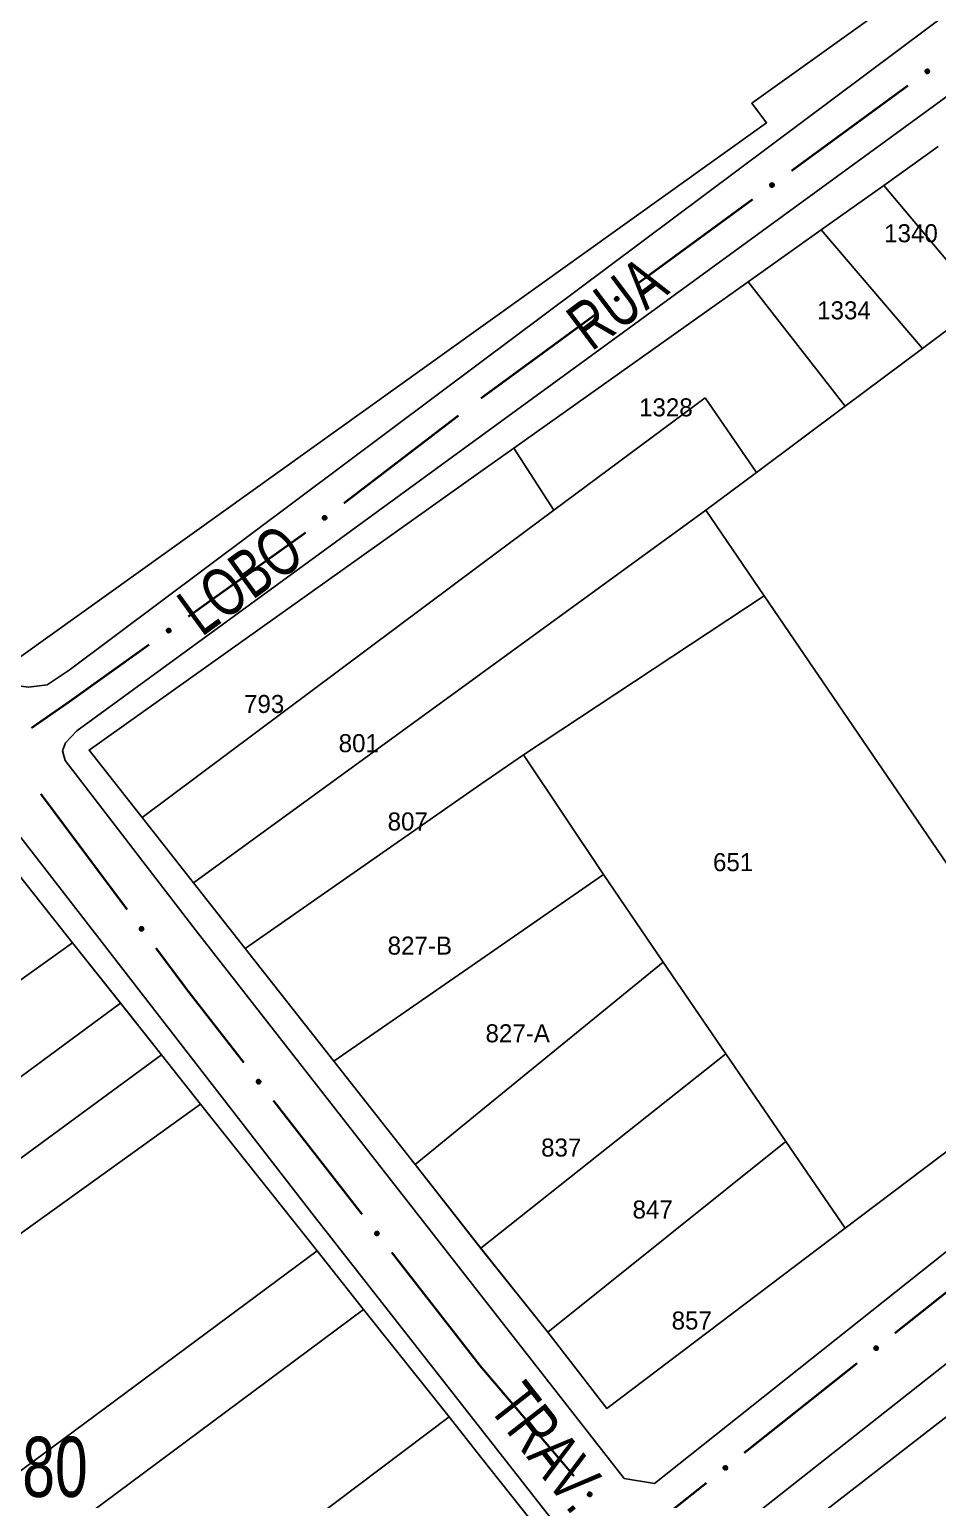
# Model space of a CAD drawing. Extents: x 200123 to 201542, y 4839549 to 4841240.
# Drawn here: x 201121.7 to 201197.2, y 4839947.8 to 4840070.1 of the extents above; entities that cross this region are included whole.
import ezdxf
from ezdxf.enums import TextEntityAlignment as Align

# ---------------------------------------------------------------- set-up
doc = ezdxf.new("R2010")
doc.units = 0
doc.header["$LTSCALE"] = 1.5
doc.header["$MEASUREMENT"] = 0
for name, color, linetype in [('CD_MALHA_LOTES', 7, 'CONTINUOUS'), ('CD_TXT_QUADRA', 2, 'CONTINUOUS'), ('RU-QUADRA', 210, 'CONTINUOUS'), ('SV-EIXO-RUA-PAV', 20, 'CONTINUOUS'), ('SV-RUA-PAVIM', 7, 'CONTINUOUS'), ('SV-TXT-RUA-PAV', 7, 'CONTINUOUS'), ('Th_NmrPort', 1, 'CONTINUOUS')]:
    doc.layers.add(name, color=color, linetype=linetype)
doc.styles.add('ARIAL', font='ARIAL.SHX')

msp = doc.modelspace()

# ---------------------------------------------------------------- linework, layer by layer
at = {"layer": 'CD_MALHA_LOTES', "linetype": 'Continuous', "flags": 128}
for points in [[(201241.7, 4840208.73), (201291.11, 4840143.18), (201207.16, 4840082.14), (201181.72, 4840063.93), (201182.95, 4840062.31)], [(201182.95, 4840062.31), (201159.21, 4840045.33)], [(201192.71, 4840057.11), (201197.23, 4840060.33)], [(201187.49, 4840053.4), (201192.71, 4840057.11)], [(201200.95, 4840047.3), (201192.71, 4840057.11)], [(201181.43, 4840049.1), (201187.49, 4840053.4)], [(201195.92, 4840043.55), (201187.49, 4840053.4)], [(201161.94, 4840035.25), (201181.43, 4840049.1)], [(201189.5, 4840038.75), (201181.43, 4840049.1)], [(201199.88, 4840046.5), (201195.92, 4840043.55)], [(201159.21, 4840045.33), (201120.96, 4840017.95)], [(201195.92, 4840043.55), (201189.5, 4840038.75)], [(201177.85, 4840039.45), (201165.26, 4840030.09)], [(201182.11, 4840033.23), (201177.85, 4840039.45)], [(201182.11, 4840033.23), (201189.5, 4840038.75)], [(201161.94, 4840035.25), (201159.21, 4840033.31)], [(201165.26, 4840030.09), (201161.94, 4840035.25)], [(201159.21, 4840033.31), (201126.64, 4840010.16)], [(201177.9, 4840030.09), (201182.11, 4840033.23)], [(201159.21, 4840025.58), (201165.26, 4840030.09)], [(201159.21, 4840016.49), (201177.9, 4840030.09)], [(201182.75, 4840022.97), (201177.9, 4840030.09)], [(201131.05, 4840004.55), (201159.21, 4840025.58)], [(201162.74, 4840009.77), (201182.75, 4840022.97)], [(201206.16, 4839988.63), (201182.75, 4840022.97)], [(201135.33, 4839999.11), (201159.21, 4840016.49)], [(201126.64, 4840010.16), (201131.05, 4840004.55)], [(201159.21, 4840007.31), (201162.74, 4840009.77)], [(201169.4, 4839999.8), (201162.74, 4840009.77)], [(201139.61, 4839993.66), (201159.21, 4840007.31)], [(201135.33, 4839999.11), (201131.05, 4840004.55)], [(201159.21, 4839992.75), (201169.4, 4839999.8)], [(201174.37, 4839992.53), (201169.4, 4839999.8)], [(201121.59, 4839998.76), (201125.27, 4839994.13)], [(201139.61, 4839993.66), (201135.33, 4839999.11)], [(201125.27, 4839994.13), (201103.2, 4839978.35)], [(201125.27, 4839994.13), (201129.25, 4839989.11)], [(201146.98, 4839984.29), (201139.61, 4839993.66)], [(201146.98, 4839984.29), (201159.21, 4839992.75)], [(201159.21, 4839980.16), (201174.37, 4839992.53)], [(201179.57, 4839984.91), (201174.37, 4839992.53)], [(201129.25, 4839989.11), (201099.39, 4839967.08)], [(201129.25, 4839989.11), (201132.65, 4839984.83)], [(201087.74, 4839951.83), (201132.65, 4839984.83)], [(201132.65, 4839984.83), (201135.91, 4839980.72)], [(201159.21, 4839968.732857), (201179.57, 4839984.91)], [(201184.55, 4839977.61), (201179.57, 4839984.91)], [(201153.74, 4839975.69), (201146.98, 4839984.29)], [(201206.58, 4839983.32), (201189.49, 4839970.4)], [(201090.67, 4839948.22), (201135.91, 4839980.72)], [(201135.91, 4839980.72), (201145.59, 4839968.52)], [(201153.74, 4839975.69), (201159.21, 4839980.16)], [(201164.76, 4839961.75), (201184.55, 4839977.61)], [(201184.55, 4839977.61), (201189.49, 4839970.4)], [(201159.21, 4839968.732857), (201153.74, 4839975.69)], [(201189.49, 4839970.4), (201169.67, 4839955.42)], [(201164.76, 4839961.75), (201159.21, 4839968.732857)], [(201101.05, 4839935.5), (201145.59, 4839968.52)], [(201145.59, 4839968.52), (201149.46, 4839963.65)], [(201115.24, 4839938.21), (201149.46, 4839963.65)], [(201149.46, 4839963.65), (201156.56, 4839954.71)], [(201169.67, 4839955.42), (201164.76, 4839961.75)], [(201206.84, 4839961.64), (201181.32, 4839941.87), (201181.07, 4839940.76), (201181.65, 4839939.9)], [(201137.55, 4839940.38), (201156.56, 4839954.71)], [(201156.56, 4839954.71), (201159.21, 4839951.36)], [(201159.21, 4839951.36), (201167.23, 4839941.26)]]:
    msp.add_lwpolyline(points, dxfattribs=at)
at = {"layer": 'RU-QUADRA', "linetype": 'Continuous', "flags": 128}
msp.add_lwpolyline([(201120.96, 4840017.94), (201159.21, 4840045.33), (201182.95, 4840062.31), (201181.72, 4840063.93), (201207.16, 4840082.14), (201291.11, 4840143.18), (201241.7, 4840208.73), (201159.21, 4840147.31), (201132.42, 4840127.37), (201122.23, 4840119.77), (201112.78, 4840112.73), (201070.77, 4840081.42), (201084.34, 4840064.27)], close=True, dxfattribs=at)
for points in [[(201206.58, 4839983.32), (201189.49, 4839970.4), (201169.67, 4839955.42), (201164.76, 4839961.75), (201159.21, 4839968.72), (201159.21, 4839968.73), (201153.74, 4839975.69), (201146.98, 4839984.29), (201139.61, 4839993.66), (201135.33, 4839999.11), (201131.05, 4840004.55), (201126.64, 4840010.16), (201159.21, 4840033.31), (201161.94, 4840035.25), (201181.43, 4840049.1), (201187.49, 4840053.4), (201192.71, 4840057.11), (201197.23, 4840060.33)], [(201181.32, 4839941.87), (201206.84, 4839961.64), (201224.57, 4839975.25), (201244.08, 4839989.96), (201253.91, 4839997.37), (201257.03, 4839992.53), (201273.99, 4839972.77), (201279.87, 4839977.3), (201284.28, 4839980.71), (201288.47, 4839983.94), (201297.01, 4839990.53), (201303.74, 4839995.71), (201309.95, 4840000.5), (201316.4, 4840005.49), (201322.88, 4840010.48), (201373.56, 4840049.57)], [(201167.23, 4839941.26), (201159.21, 4839951.36), (201156.56, 4839954.71), (201149.46, 4839963.65), (201145.59, 4839968.52), (201135.91, 4839980.72), (201132.65, 4839984.83), (201129.18, 4839989.2), (201125.27, 4839994.13), (201121.59, 4839998.76), (201117.63, 4840003.75), (201096.28, 4839988.36), (201092.48, 4839985.62), (201088.57, 4839982.8), (201072.51, 4839970.63), (201068.12, 4839967.38), (201063.21, 4839963.73)]]:
    msp.add_lwpolyline(points, dxfattribs=at)
at = {"layer": 'SV-EIXO-RUA-PAV'}
for points in [[(201196.135961, 4840066.589843), (201196.142734, 4840066.63828), (201196.15846, 4840066.678525), (201196.181237, 4840066.708315), (201196.208229, 4840066.729392), (201196.238272, 4840066.747845), (201196.272665, 4840066.759766), (201196.313769, 4840066.764542), (201196.362406, 4840066.758089), (201196.402574, 4840066.739269), (201196.432975, 4840066.718501), (201196.456573, 4840066.691621), (201196.47401, 4840066.662136), (201196.485212, 4840066.626), (201196.489645, 4840066.584298), (201196.481972, 4840066.535549), (201196.466284, 4840066.4962), (201196.443497, 4840066.467964), (201196.416323, 4840066.444411), (201196.385426, 4840066.42594), (201196.351597, 4840066.414432), (201196.309601, 4840066.410044), (201196.261586, 4840066.418255), (201196.222162, 4840066.433453), (201196.193613, 4840066.455839), (201196.171027, 4840066.483113), (201196.152153, 4840066.513021), (201196.13873, 4840066.547095), (201196.135961, 4840066.589843)], [(201183.229206, 4840057.133857), (201183.235979, 4840057.182294), (201183.251705, 4840057.222539), (201183.274482, 4840057.252329), (201183.301474, 4840057.273406), (201183.331516, 4840057.291859), (201183.36591, 4840057.30378), (201183.407014, 4840057.308556), (201183.455651, 4840057.302103), (201183.495819, 4840057.283283), (201183.52622, 4840057.262516), (201183.549818, 4840057.235635), (201183.567255, 4840057.20615), (201183.578457, 4840057.170014), (201183.58289, 4840057.128312), (201183.575217, 4840057.079563), (201183.559529, 4840057.040214), (201183.536741, 4840057.011978), (201183.509568, 4840056.988425), (201183.478671, 4840056.969954), (201183.444842, 4840056.958446), (201183.402846, 4840056.954058), (201183.354831, 4840056.962269), (201183.315407, 4840056.977468), (201183.286858, 4840056.999853), (201183.264272, 4840057.027128), (201183.245398, 4840057.057035), (201183.231975, 4840057.09111), (201183.229206, 4840057.133857)], [(201170.32245, 4840047.677871), (201170.329223, 4840047.726309), (201170.344949, 4840047.766553), (201170.367727, 4840047.796344), (201170.394718, 4840047.81742), (201170.424761, 4840047.835873), (201170.459155, 4840047.847794), (201170.500259, 4840047.85257), (201170.548896, 4840047.846117), (201170.589063, 4840047.827298), (201170.619464, 4840047.80653), (201170.643063, 4840047.77965), (201170.660499, 4840047.750164), (201170.671701, 4840047.714029), (201170.676134, 4840047.672326), (201170.668462, 4840047.623577), (201170.652774, 4840047.584229), (201170.629986, 4840047.555992), (201170.602812, 4840047.532439), (201170.571916, 4840047.513968), (201170.538087, 4840047.50246), (201170.496091, 4840047.498073), (201170.448076, 4840047.506283), (201170.408652, 4840047.521482), (201170.380103, 4840047.543867), (201170.357517, 4840047.571142), (201170.338643, 4840047.601049), (201170.32522, 4840047.635124), (201170.32245, 4840047.677871)], [(201146.046911, 4840029.460092), (201146.052658, 4840029.508661), (201146.067529, 4840029.549229), (201146.08967, 4840029.579495), (201146.11621, 4840029.601138), (201146.145856, 4840029.620222), (201146.17999, 4840029.632869), (201146.220984, 4840029.638513), (201146.269746, 4840029.63309), (201146.310303, 4840029.615125), (201146.341137, 4840029.595004), (201146.365298, 4840029.56863), (201146.383355, 4840029.53952), (201146.395319, 4840029.503629), (201146.400633, 4840029.46203), (201146.393993, 4840029.413129), (201146.379141, 4840029.373458), (201146.356956, 4840029.344746), (201146.330287, 4840029.320623), (201146.299787, 4840029.301502), (201146.266209, 4840029.289282), (201146.224316, 4840029.284006), (201146.176138, 4840029.291199), (201146.136401, 4840029.305561), (201146.107385, 4840029.327337), (201146.084227, 4840029.354128), (201146.064725, 4840029.383629), (201146.050584, 4840029.417412), (201146.046911, 4840029.460092)], [(201133.076859, 4840020.098739), (201133.084171, 4840020.147098), (201133.100344, 4840020.187165), (201133.123451, 4840020.2167), (201133.150676, 4840020.237475), (201133.180922, 4840020.255592), (201133.215447, 4840020.26713), (201133.256601, 4840020.271448), (201133.305163, 4840020.264453), (201133.345119, 4840020.245188), (201133.375287, 4840020.224083), (201133.398585, 4840020.196942), (201133.415692, 4840020.167264), (201133.426491, 4840020.131006), (201133.430459, 4840020.089257), (201133.422244, 4840020.040596), (201133.406119, 4840020.001425), (201133.383019, 4840019.973444), (201133.355584, 4840019.950195), (201133.324484, 4840019.932069), (201133.290529, 4840019.920938), (201133.248487, 4840019.917019), (201133.200566, 4840019.925763), (201133.161314, 4840019.9414), (201133.133016, 4840019.964101), (201133.110735, 4840019.991626), (201133.092195, 4840020.021742), (201133.079152, 4840020.055963), (201133.076859, 4840020.098739)], [(201130.998364, 4839995.113519), (201130.949867, 4839995.119849), (201130.909481, 4839995.135206), (201130.879483, 4839995.157709), (201130.858159, 4839995.184507), (201130.839433, 4839995.214379), (201130.827197, 4839995.248662), (201130.822045, 4839995.289721), (201130.828053, 4839995.338415), (201130.846503, 4839995.378753), (201130.866992, 4839995.409343), (201130.893655, 4839995.433187), (201130.922979, 4839995.450893), (201130.959011, 4839995.462425), (201131.000671, 4839995.467239), (201131.049488, 4839995.460013), (201131.088979, 4839995.444687), (201131.117423, 4839995.422158), (201131.141224, 4839995.395201), (201131.159977, 4839995.364475), (201131.171794, 4839995.330753), (201131.176566, 4839995.288799), (201131.168795, 4839995.240711), (201131.153958, 4839995.201149), (201131.131835, 4839995.172396), (201131.104768, 4839995.149562), (201131.075035, 4839995.130414), (201131.041085, 4839995.11668), (201130.998364, 4839995.113519)], [(201140.731751, 4839982.412822), (201140.683134, 4839982.418156), (201140.642442, 4839982.432681), (201140.611989, 4839982.454565), (201140.590121, 4839982.48092), (201140.570785, 4839982.510402), (201140.557849, 4839982.544428), (201140.551857, 4839982.585372), (201140.556865, 4839982.634179), (201140.574485, 4839982.674887), (201140.594343, 4839982.70589), (201140.620511, 4839982.730275), (201140.649467, 4839982.748579), (201140.685254, 4839982.760847), (201140.726807, 4839982.766515), (201140.775762, 4839982.760291), (201140.815558, 4839982.745777), (201140.844458, 4839982.723836), (201140.868807, 4839982.697373), (201140.888186, 4839982.667037), (201140.900691, 4839982.633564), (201140.906322, 4839982.591717), (201140.899539, 4839982.54348), (201140.885516, 4839982.503622), (201140.863987, 4839982.474422), (201140.837394, 4839982.451037), (201140.80806, 4839982.431285), (201140.774398, 4839982.416857), (201140.731751, 4839982.412822)], [(201150.566275, 4839969.792119), (201150.517658, 4839969.797453), (201150.476965, 4839969.811978), (201150.446513, 4839969.833862), (201150.424645, 4839969.860217), (201150.405309, 4839969.8897), (201150.392373, 4839969.923725), (201150.386381, 4839969.964669), (201150.391389, 4839970.013476), (201150.409009, 4839970.054184), (201150.428867, 4839970.085188), (201150.455035, 4839970.109572), (201150.48399, 4839970.127876), (201150.519778, 4839970.140144), (201150.561331, 4839970.145812), (201150.610286, 4839970.139588), (201150.650082, 4839970.125074), (201150.678982, 4839970.103133), (201150.70333, 4839970.07667), (201150.722709, 4839970.046334), (201150.735215, 4839970.012861), (201150.740846, 4839969.971014), (201150.734063, 4839969.922777), (201150.72004, 4839969.882919), (201150.698511, 4839969.853719), (201150.671918, 4839969.830334), (201150.642583, 4839969.810582), (201150.608922, 4839969.796154), (201150.566275, 4839969.792119)], [(201192.233939, 4839960.432322), (201192.229067, 4839960.383657), (201192.214929, 4839960.342828), (201192.193336, 4839960.312168), (201192.16719, 4839960.29005), (201192.137893, 4839960.270436), (201192.103992, 4839960.257177), (201192.063107, 4839960.250795), (201192.014255, 4839960.255339), (201191.973381, 4839960.272571), (201191.94219, 4839960.292133), (201191.917557, 4839960.318068), (201191.898979, 4839960.346848), (201191.886371, 4839960.382517), (201191.880309, 4839960.424014), (201191.886067, 4839960.473026), (201191.900202, 4839960.512959), (201191.921866, 4839960.542066), (201191.948097, 4839960.566665), (201191.978247, 4839960.586332), (201192.011599, 4839960.599155), (201192.053391, 4839960.605184), (201192.101691, 4839960.59886), (201192.14168, 4839960.585217), (201192.171084, 4839960.563966), (201192.19472, 4839960.537597), (201192.214751, 4839960.508451), (201192.229498, 4839960.474929), (201192.233939, 4839960.432322)], [(201179.707336, 4839950.478216), (201179.702464, 4839950.429551), (201179.688326, 4839950.388722), (201179.666733, 4839950.358062), (201179.640587, 4839950.335945), (201179.61129, 4839950.31633), (201179.57739, 4839950.303071), (201179.536504, 4839950.296689), (201179.487652, 4839950.301233), (201179.446778, 4839950.318465), (201179.415587, 4839950.338027), (201179.390954, 4839950.363962), (201179.372376, 4839950.392742), (201179.359768, 4839950.428412), (201179.353706, 4839950.469908), (201179.359464, 4839950.518921), (201179.373599, 4839950.558853), (201179.395264, 4839950.58796), (201179.421494, 4839950.612559), (201179.451644, 4839950.632226), (201179.484997, 4839950.645049), (201179.526788, 4839950.651078), (201179.575088, 4839950.644754), (201179.615077, 4839950.631111), (201179.644481, 4839950.609861), (201179.668117, 4839950.583491), (201179.688148, 4839950.554346), (201179.702895, 4839950.520823), (201179.707336, 4839950.478216)], [(201168.237625, 4839948.452029), (201168.286428, 4839948.448813), (201168.327714, 4839948.436069), (201168.359089, 4839948.415529), (201168.382081, 4839948.39015), (201168.40268, 4839948.361535), (201168.417082, 4839948.328105), (201168.424848, 4839948.287459), (201168.421965, 4839948.238481), (201168.406131, 4839948.197046), (201168.38764, 4839948.165208), (201168.362556, 4839948.139709), (201168.334423, 4839948.120165), (201168.299202, 4839948.106353), (201168.257935, 4839948.098885), (201168.208756, 4839948.102976), (201168.168366, 4839948.115747), (201168.13854, 4839948.136411), (201168.113065, 4839948.161791), (201168.092386, 4839948.191256), (201168.078438, 4839948.224154), (201168.070993, 4839948.265717), (201168.075674, 4839948.314203), (201168.087952, 4839948.354632), (201168.108191, 4839948.38474), (201168.133743, 4839948.409259), (201168.162191, 4839948.430267), (201168.195194, 4839948.446144), (201168.237625, 4839948.452029)]]:
    msp.add_lwpolyline(points, close=True, dxfattribs=at)
for points in [[(201196.135961, 4840066.589843), (201196.313769, 4840066.764542)], [(201196.13873, 4840066.547095), (201196.362406, 4840066.758089)], [(201196.139087, 4840066.567515), (201196.336357, 4840066.757715)], [(201196.140722, 4840066.616077), (201196.287501, 4840066.757443)], [(201196.142734, 4840066.63828), (201196.272665, 4840066.759766)], [(201196.149341, 4840066.53274), (201196.378532, 4840066.746325)], [(201196.1516, 4840066.66126), (201196.24891, 4840066.747778)], [(201196.152153, 4840066.513021), (201196.402574, 4840066.739269)], [(201196.15846, 4840066.678525), (201196.238272, 4840066.747845)], [(201196.163998, 4840066.501189), (201196.412708, 4840066.727384)], [(201196.171027, 4840066.483113), (201196.432975, 4840066.718501)], [(201196.184671, 4840066.470663), (201196.4449, 4840066.701914)], [(201196.193613, 4840066.455839), (201196.456573, 4840066.691621)], [(201196.211142, 4840066.446077), (201196.463154, 4840066.674691)], [(201196.222162, 4840066.433453), (201196.47401, 4840066.662136)], [(201196.244217, 4840066.426329), (201196.476416, 4840066.640427)], [(201196.261586, 4840066.418255), (201196.485212, 4840066.626)], [(201196.287787, 4840066.417653), (201196.485275, 4840066.602937)], [(201196.309601, 4840066.410044), (201196.489645, 4840066.584298)], [(201196.333635, 4840066.417412), (201196.479825, 4840066.554964)], [(201196.351597, 4840066.414432), (201196.481972, 4840066.535549)], [(201196.371637, 4840066.423263), (201196.469242, 4840066.511688)], [(201196.385426, 4840066.42594), (201196.466284, 4840066.4962)], [(201183.229206, 4840057.133857), (201183.407014, 4840057.308556)], [(201183.231975, 4840057.09111), (201183.455651, 4840057.302103)], [(201183.232331, 4840057.11153), (201183.429601, 4840057.301729)], [(201183.233967, 4840057.160091), (201183.380745, 4840057.301458)], [(201183.235979, 4840057.182294), (201183.36591, 4840057.30378)], [(201183.242586, 4840057.076754), (201183.471777, 4840057.29034)], [(201183.244844, 4840057.205274), (201183.342155, 4840057.291792)], [(201183.245398, 4840057.057035), (201183.495819, 4840057.283283)], [(201183.251705, 4840057.222539), (201183.331516, 4840057.291859)], [(201183.257243, 4840057.045203), (201183.505952, 4840057.271398)], [(201183.264272, 4840057.027128), (201183.52622, 4840057.262516)], [(201183.277916, 4840057.014678), (201183.538145, 4840057.245928)], [(201183.286858, 4840056.999853), (201183.549818, 4840057.235635)], [(201183.304386, 4840056.990091), (201183.556398, 4840057.218705)], [(201183.315407, 4840056.977468), (201183.567255, 4840057.20615)], [(201183.337462, 4840056.970343), (201183.569661, 4840057.184441)], [(201183.354831, 4840056.962269), (201183.578457, 4840057.170014)], [(201183.381032, 4840056.961667), (201183.57852, 4840057.146951)], [(201183.402846, 4840056.954058), (201183.58289, 4840057.128312)], [(201183.42688, 4840056.961426), (201183.57307, 4840057.098978)], [(201183.444842, 4840056.958446), (201183.575217, 4840057.079563)], [(201183.464882, 4840056.967278), (201183.562487, 4840057.055702)], [(201183.478671, 4840056.969954), (201183.559529, 4840057.040214)], [(201170.32245, 4840047.677871), (201170.500259, 4840047.85257)], [(201170.32522, 4840047.635124), (201170.548896, 4840047.846117)], [(201170.325576, 4840047.655544), (201170.522846, 4840047.845743)], [(201170.327212, 4840047.704106), (201170.47399, 4840047.845472)], [(201170.329223, 4840047.726309), (201170.459155, 4840047.847794)], [(201170.33583, 4840047.620768), (201170.565021, 4840047.834354)], [(201170.338089, 4840047.749289), (201170.4354, 4840047.835806)], [(201170.338643, 4840047.601049), (201170.589063, 4840047.827298)], [(201170.344949, 4840047.766553), (201170.424761, 4840047.835873)], [(201170.350487, 4840047.589218), (201170.599197, 4840047.815412)], [(201170.357517, 4840047.571142), (201170.619464, 4840047.80653)], [(201170.37116, 4840047.558692), (201170.631389, 4840047.789943)], [(201170.380103, 4840047.543867), (201170.643063, 4840047.77965)], [(201170.397631, 4840047.534105), (201170.649643, 4840047.762719)], [(201170.408652, 4840047.521482), (201170.660499, 4840047.750164)], [(201170.430706, 4840047.514357), (201170.662905, 4840047.728455)], [(201170.448076, 4840047.506283), (201170.671701, 4840047.714029)], [(201170.474277, 4840047.505681), (201170.671764, 4840047.690966)], [(201170.496091, 4840047.498073), (201170.676134, 4840047.672326)], [(201170.520125, 4840047.50544), (201170.666314, 4840047.642992)], [(201170.538087, 4840047.50246), (201170.668462, 4840047.623577)], [(201170.558126, 4840047.511292), (201170.655731, 4840047.599716)], [(201170.571916, 4840047.513968), (201170.652774, 4840047.584229)], [(201146.046911, 4840029.460092), (201146.220984, 4840029.638513)], [(201146.050508, 4840029.437835), (201146.24371, 4840029.632165)], [(201146.050584, 4840029.417412), (201146.269746, 4840029.63309)], [(201146.051116, 4840029.486421), (201146.194871, 4840029.63086)], [(201146.052658, 4840029.508661), (201146.17999, 4840029.632869)], [(201146.061035, 4840029.531824), (201146.156494, 4840029.62038)], [(201146.061496, 4840029.403284), (201146.286117, 4840029.621671)], [(201146.064725, 4840029.383629), (201146.310303, 4840029.615125)], [(201146.067529, 4840029.549229), (201146.145856, 4840029.620222)], [(201146.076817, 4840029.372051), (201146.320686, 4840029.603456)], [(201146.084227, 4840029.354128), (201146.341137, 4840029.595004)], [(201146.098131, 4840029.341969), (201146.35341, 4840029.578673)], [(201146.107385, 4840029.327337), (201146.365298, 4840029.56863)], [(201146.125116, 4840029.317948), (201146.372235, 4840029.551842)], [(201146.136401, 4840029.305561), (201146.383355, 4840029.53952)], [(201146.158602, 4840029.298904), (201146.386219, 4840029.517866)], [(201146.176138, 4840029.291199), (201146.395319, 4840029.503629)], [(201146.202346, 4840029.291152), (201146.39587, 4840029.480573)], [(201146.224316, 4840029.284006), (201146.400633, 4840029.46203)], [(201146.248189, 4840029.291881), (201146.391436, 4840029.432495)], [(201146.266209, 4840029.289282), (201146.393993, 4840029.413129)], [(201146.286058, 4840029.298535), (201146.381771, 4840029.389005)], [(201146.299787, 4840029.301502), (201146.379141, 4840029.373458)], [(201133.076859, 4840020.098739), (201133.256601, 4840020.271448)], [(201133.079152, 4840020.055963), (201133.305163, 4840020.264453)], [(201133.079736, 4840020.076378), (201133.279111, 4840020.26437)], [(201133.081912, 4840020.124919), (201133.230255, 4840020.264642)], [(201133.084171, 4840020.147098), (201133.215447, 4840020.26713)], [(201133.089602, 4840020.04149), (201133.321157, 4840020.252511)], [(201133.092195, 4840020.021742), (201133.345119, 4840020.245188)], [(201133.093292, 4840020.169978), (201133.19156, 4840020.255407)], [(201133.100344, 4840020.187165), (201133.180922, 4840020.255592)], [(201133.103907, 4840020.009779), (201133.35512, 4840020.23319)], [(201133.110735, 4840019.991626), (201133.375287, 4840020.224083)], [(201133.124239, 4840019.979025), (201133.387027, 4840020.207364)], [(201133.133016, 4840019.964101), (201133.398585, 4840020.196942)], [(201133.150434, 4840019.954145), (201133.404976, 4840020.179939)], [(201133.161314, 4840019.9414), (201133.415692, 4840020.167264)], [(201133.183288, 4840019.93403), (201133.417856, 4840020.145529)], [(201133.200566, 4840019.925763), (201133.426491, 4840020.131006)], [(201133.226759, 4840019.924869), (201133.426297, 4840020.107944)], [(201133.248487, 4840019.917019), (201133.430459, 4840020.089257)], [(201133.272601, 4840019.924118), (201133.420313, 4840020.060034)], [(201133.290529, 4840019.920938), (201133.422244, 4840020.040596)], [(201133.310666, 4840019.929546), (201133.409249, 4840020.016879)], [(201133.324484, 4840019.932069), (201133.406119, 4840020.001425)], [(201130.998364, 4839995.113519), (201130.822045, 4839995.289721)], [(201130.949867, 4839995.119849), (201130.827197, 4839995.248662)], [(201131.041085, 4839995.11668), (201130.828053, 4839995.338415)], [(201131.020662, 4839995.116849), (201130.828665, 4839995.31237)], [(201130.972088, 4839995.118041), (201130.829383, 4839995.263518)], [(201130.926807, 4839995.128504), (201130.839402, 4839995.225018)], [(201130.909481, 4839995.135206), (201130.839433, 4839995.214379)], [(201131.055343, 4839995.127422), (201130.839668, 4839995.354648)], [(201131.075035, 4839995.130414), (201130.846503, 4839995.378753)], [(201131.086758, 4839995.142367), (201130.858295, 4839995.388995)], [(201131.104768, 4839995.149562), (201130.866992, 4839995.409343)], [(201131.117093, 4839995.163319), (201130.883469, 4839995.42142)], [(201131.131835, 4839995.172396), (201130.893655, 4839995.433187)], [(201131.141436, 4839995.190013), (201130.910525, 4839995.439922)], [(201131.153958, 4839995.201149), (201130.922979, 4839995.450893)], [(201131.160881, 4839995.223268), (201130.944666, 4839995.453497)], [(201131.168795, 4839995.240711), (201130.959011, 4839995.462425)], [(201131.169157, 4839995.266916), (201130.982072, 4839995.462699)], [(201131.176566, 4839995.288799), (201131.000671, 4839995.467239)], [(201131.168978, 4839995.312764), (201131.030093, 4839995.457688)], [(201131.171794, 4839995.330753), (201131.049488, 4839995.460013)], [(201131.162779, 4839995.350711), (201131.073465, 4839995.447502)], [(201131.159977, 4839995.364475), (201131.088979, 4839995.444687)], [(201140.731751, 4839982.412822), (201140.551857, 4839982.585372)], [(201140.774398, 4839982.416857), (201140.556865, 4839982.634179)], [(201140.683134, 4839982.418156), (201140.557849, 4839982.544428)], [(201140.753976, 4839982.416608), (201140.558011, 4839982.608152)], [(201140.705387, 4839982.416803), (201140.559731, 4839982.559325)], [(201140.788433, 4839982.427889), (201140.568145, 4839982.650646)], [(201140.659902, 4839982.426336), (201140.570537, 4839982.521039)], [(201140.642442, 4839982.432681), (201140.570785, 4839982.510402)], [(201140.80806, 4839982.431285), (201140.574485, 4839982.674887)], [(201140.819535, 4839982.443475), (201140.586065, 4839982.685369)], [(201140.837394, 4839982.451037), (201140.594343, 4839982.70589)], [(201140.849434, 4839982.465044), (201140.610569, 4839982.718302)], [(201140.863987, 4839982.474422), (201140.620511, 4839982.730275)], [(201140.873225, 4839982.492232), (201140.637239, 4839982.737355)], [(201140.885516, 4839982.503622), (201140.649467, 4839982.748579)], [(201140.891984, 4839982.525878), (201140.671095, 4839982.751627)], [(201140.899539, 4839982.54348), (201140.685254, 4839982.760847)], [(201140.899364, 4839982.569687), (201140.708305, 4839982.761594)], [(201140.906322, 4839982.591717), (201140.726807, 4839982.766515)], [(201140.898245, 4839982.615522), (201140.756419, 4839982.757569)], [(201140.900691, 4839982.633564), (201140.775762, 4839982.760291)], [(201140.89127, 4839982.653333), (201140.79999, 4839982.748274)], [(201140.888186, 4839982.667037), (201140.815558, 4839982.745777)], [(201150.566275, 4839969.792119), (201150.386381, 4839969.964669)], [(201150.608922, 4839969.796154), (201150.391389, 4839970.013476)], [(201150.517658, 4839969.797453), (201150.392373, 4839969.923725)], [(201150.5885, 4839969.795905), (201150.392535, 4839969.987449)], [(201150.539911, 4839969.7961), (201150.394255, 4839969.938622)], [(201150.622957, 4839969.807186), (201150.402669, 4839970.029943)], [(201150.494426, 4839969.805633), (201150.405061, 4839969.900336)], [(201150.476965, 4839969.811978), (201150.405309, 4839969.8897)], [(201150.642583, 4839969.810582), (201150.409009, 4839970.054184)], [(201150.654059, 4839969.822772), (201150.420589, 4839970.064666)], [(201150.671918, 4839969.830334), (201150.428867, 4839970.085188)], [(201150.683958, 4839969.844341), (201150.445093, 4839970.097599)], [(201150.698511, 4839969.853719), (201150.455035, 4839970.109572)], [(201150.707749, 4839969.871529), (201150.471763, 4839970.116652)], [(201150.72004, 4839969.882919), (201150.48399, 4839970.127876)], [(201150.726508, 4839969.905176), (201150.505619, 4839970.130924)], [(201150.734063, 4839969.922777), (201150.519778, 4839970.140144)], [(201150.733888, 4839969.948984), (201150.542829, 4839970.140891)], [(201150.740846, 4839969.971014), (201150.561331, 4839970.145812)], [(201150.732769, 4839969.994819), (201150.590943, 4839970.136866)], [(201150.735215, 4839970.012861), (201150.610286, 4839970.139588)], [(201150.725793, 4839970.03263), (201150.634514, 4839970.127571)], [(201150.722709, 4839970.046334), (201150.650082, 4839970.125074)], [(201192.053391, 4839960.605184), (201191.880309, 4839960.424014)], [(201192.075487, 4839960.598435), (201191.885405, 4839960.40556)], [(201192.011599, 4839960.599155), (201191.886067, 4839960.473026)], [(201192.101691, 4839960.59886), (201191.886371, 4839960.382517)], [(201192.029664, 4839960.596881), (201191.888973, 4839960.45371)], [(201192.119363, 4839960.591472), (201191.895725, 4839960.368447)], [(201191.991921, 4839960.589546), (201191.897853, 4839960.497367)], [(201192.14168, 4839960.585217), (201191.898979, 4839960.346848)], [(201191.978247, 4839960.586332), (201191.900202, 4839960.512959)], [(201192.153186, 4839960.573034), (201191.910319, 4839960.334728)], [(201192.171084, 4839960.563966), (201191.917557, 4839960.318068)], [(201192.180599, 4839960.549503), (201191.929625, 4839960.30824)], [(201192.19472, 4839960.537597), (201191.94219, 4839960.292133)], [(201192.202452, 4839960.51981), (201191.962789, 4839960.284051)], [(201192.214751, 4839960.508451), (201191.973381, 4839960.272571)], [(201192.218333, 4839960.488858), (201191.997681, 4839960.266462)], [(201192.229498, 4839960.474929), (201192.014255, 4839960.255339)], [(201192.229941, 4839960.45451), (201192.04027, 4839960.256732)], [(201192.233939, 4839960.432322), (201192.063107, 4839960.250795)], [(201192.230208, 4839960.405922), (201192.089078, 4839960.258917)], [(201192.229067, 4839960.383657), (201192.103992, 4839960.257177)], [(201192.221108, 4839960.360347), (201192.12726, 4839960.270086)], [(201192.214929, 4839960.342828), (201192.137893, 4839960.270436)], [(201179.526788, 4839950.651078), (201179.353706, 4839950.469908)], [(201179.548884, 4839950.64433), (201179.358802, 4839950.451455)], [(201179.484997, 4839950.645049), (201179.359464, 4839950.518921)], [(201179.575088, 4839950.644754), (201179.359768, 4839950.428412)], [(201179.503061, 4839950.642775), (201179.36237, 4839950.499604)], [(201179.59276, 4839950.637366), (201179.369123, 4839950.414341)], [(201179.465318, 4839950.63544), (201179.37125, 4839950.543262)], [(201179.615077, 4839950.631111), (201179.372376, 4839950.392742)], [(201179.451644, 4839950.632226), (201179.373599, 4839950.558853)], [(201179.626583, 4839950.618929), (201179.383716, 4839950.380623)], [(201179.644481, 4839950.609861), (201179.390954, 4839950.363962)], [(201179.653997, 4839950.595397), (201179.403022, 4839950.354134)], [(201179.668117, 4839950.583491), (201179.415587, 4839950.338027)], [(201179.675849, 4839950.565704), (201179.436187, 4839950.329945)], [(201179.688148, 4839950.554346), (201179.446778, 4839950.318465)], [(201179.69173, 4839950.534752), (201179.471078, 4839950.312356)], [(201179.702895, 4839950.520823), (201179.487652, 4839950.301233)], [(201179.703338, 4839950.500404), (201179.513667, 4839950.302627)], [(201179.707336, 4839950.478216), (201179.536504, 4839950.296689)], [(201179.703605, 4839950.451816), (201179.562475, 4839950.304811)], [(201179.702464, 4839950.429551), (201179.57739, 4839950.303071)], [(201179.694505, 4839950.406242), (201179.600657, 4839950.31598)], [(201179.688326, 4839950.388722), (201179.61129, 4839950.31633)], [(201168.070993, 4839948.265717), (201168.257935, 4839948.098885)], [(201168.075674, 4839948.314203), (201168.299202, 4839948.106353)], [(201168.076988, 4839948.288028), (201168.276205, 4839948.104605)], [(201168.078438, 4839948.224154), (201168.208756, 4839948.102976)], [(201168.080097, 4839948.242285), (201168.227962, 4839948.106536)], [(201168.082457, 4839948.332116), (201168.312948, 4839948.11618)], [(201168.087952, 4839948.354632), (201168.334423, 4839948.120165)], [(201168.08871, 4839948.204812), (201168.184029, 4839948.113929)], [(201168.092386, 4839948.191256), (201168.168366, 4839948.115747)], [(201168.099736, 4839948.366545), (201168.346151, 4839948.13191)], [(201168.108191, 4839948.38474), (201168.362556, 4839948.139709)], [(201168.122323, 4839948.394742), (201168.371968, 4839948.152103)], [(201168.133743, 4839948.409259), (201168.38764, 4839948.165208)], [(201168.151257, 4839948.41759), (201168.395018, 4839948.18607)], [(201168.162191, 4839948.430267), (201168.406131, 4839948.197046)], [(201168.181652, 4839948.434513), (201168.411412, 4839948.221539)], [(201168.195194, 4839948.446144), (201168.421965, 4839948.238481)], [(201168.215586, 4839948.44728), (201168.419689, 4839948.264434)], [(201168.237625, 4839948.452029), (201168.424848, 4839948.287459)], [(201168.264137, 4839948.449197), (201168.415849, 4839948.313139)], [(201168.286428, 4839948.448813), (201168.417082, 4839948.328105)], [(201168.309994, 4839948.44165), (201168.40339, 4839948.35092)], [(201168.327714, 4839948.436069), (201168.40268, 4839948.361535)]]:
    msp.add_lwpolyline(points, dxfattribs=at)
at = {"layer": 'SV-EIXO-RUA-PAV', "const_width": 0.18}
for points in [[(201185.023511, 4840058.311972), (201194.703577, 4840065.403961)], [(201172.116755, 4840048.855986), (201181.796822, 4840055.947975)], [(201159.21, 4840039.4), (201168.890066, 4840046.491989)], [(201147.815891, 4840030.675901), (201157.343762, 4840037.971082)], [(201134.884169, 4840021.256804), (201143.829392, 4840027.658599)], [(201143.829392, 4840027.658599), (201144.53, 4840028.16)], [(201144.53, 4840028.16), (201144.639934, 4840028.244173)], [(201124.87, 4840014.09), (201131.631361, 4840018.928878)], [(201124.306535, 4840013.699576), (201124.87, 4840014.09)], [(201121.84064, 4840011.990962), (201124.306535, 4840013.699576)], [(201129.803871, 4839996.896963), (201122.623551, 4840006.511691)], [(201134.85, 4839990.14), (201132.197311, 4839993.692053)], [(201135.198348, 4839989.692963), (201134.85, 4839990.14)], [(201139.500952, 4839984.171406), (201135.198348, 4839989.692963)], [(201149.335476, 4839971.550703), (201141.959583, 4839981.01623)], [(201203.013742, 4839969.13896), (201193.61879, 4839961.673381)], [(201159.17, 4839958.93), (201151.794107, 4839968.395527)], [(201159.17, 4839958.93), (201166.950263, 4839949.793944)], [(201190.487139, 4839959.184854), (201181.092187, 4839951.719275)], [(201177.960537, 4839949.230748), (201171.697235, 4839944.253695)]]:
    msp.add_lwpolyline(points, dxfattribs=at)
at = {"layer": 'SV-RUA-PAVIM', "linetype": 'Continuous'}
for points in [[(201159.21, 4840042.4, 4.28), (201295.12, 4840144.05, 4.28), (201296.63, 4840146.8, 4.29), (201297.19, 4840150.22, 4.29), (201297.05, 4840152.08, 4.03), (201296.71, 4840154, 4.03), (201296.14, 4840156.39, 3.98), (201294.91, 4840159.25, 3.89), (201294.93, 4840159.28, 3.89), (201293.19, 4840161.83, 3.78), (201262.91, 4840202.27, 3.52), (201259.85, 4840206.04, 3.52), (201252.8, 4840211.77, 3.72), (201248.73, 4840213.15, 3.75), (201248.74, 4840213.17, 3.75), (201244.86, 4840213.37, 3.75), (201244.82, 4840213.38, 3.75), (201241.66, 4840211.96, 3.7), (201159.21, 4840149.77, 7.46)], [(201159.21, 4840149.77, 7.46), (201108.44, 4840111.47, 7.46), (201069.54, 4840082.88, 7.56), (201068.93, 4840081.44, 7.56), (201069.15, 4840080.12, 7.56), (201069.15, 4840080.11, 7.56), (201069.91, 4840078.88, 7.56), (201085.1, 4840059.45, 8.12), (201118.65, 4840016.62, 8.35), (201120.17, 4840015.59, 8.35), (201121.59, 4840015.38, 8.49), (201123.16, 4840015.58, 8.63), (201124.97, 4840016.8, 8.89), (201159.21, 4840042.4, 4.28)], [(201159.21, 4839964.85, 10.78), (201171.13, 4839949.6, 10.78), (201173.64, 4839949.19, 10.79), (201209.77, 4839977.89, 10.61), (201218.65, 4839991.02, 6.97), (201309.91, 4840065.05, 3.81), (201338.1, 4840086.79, 3.81), (201345, 4840092.06, 3.81), (201345.16, 4840093.19, 3.81), (201343.78, 4840094.95, 3.81), (201312.33, 4840134.78, 3.82), (201310.82, 4840136.58, 3.82), (201308.95, 4840138.23, 3.82), (201307.56, 4840139.4, 3.82), (201305.89, 4840140.07, 3.82), (201304.35, 4840140.24, 3.82), (201302.45, 4840140.04, 3.82), (201300.66, 4840139.42, 3.82), (201298.17, 4840137.78, 3.82), (201294.68, 4840135.05, 7.7), (201159.21, 4840036.26, 8.79)], [(201212.12, 4839897.57, 9.78), (201180.56, 4839937.44, 10.5), (201178.87, 4839940.5, 10.5), (201179.16, 4839943.51, 10.5), (201180.2, 4839945.19, 10.5), (201207.73, 4839966.88, 8.08), (201300.04, 4840039.76, 3.81), (201350.58, 4840079.38, 3.81), (201352.37, 4840080.65, 3.81), (201354.92, 4840080.91, 3.81), (201360.54, 4840073.5, 3.81), (201388.37, 4840033.97, 4.33), (201392.64, 4840027.84, 4.33), (201362.11, 4840005.18, 4.33), (201359.21, 4840009.04, 4.33), (201305.7, 4839968.06, 4.33), (201306.83, 4839966.29, 4.33), (201356, 4840003.73, 4.33), (201358.25, 4840000.68, 4.33), (201393.76, 4840026.39, 4.33)], [(201159.21, 4840036.26, 8.79), (201125.61, 4840011.77, 8.79), (201124.68, 4840010.77, 8.88), (201124.43, 4840010.1, 8.88), (201124.64, 4840009.3, 8.88), (201135.55, 4839995.13, 9.33), (201159.21, 4839964.85, 10.78)], [(201056.79, 4839897.57, 5.92), (201042.11, 4839916.69, 5.92), (201027.62, 4839935.18, 6.91), (201026.68, 4839936.52, 6.9), (201026.53, 4839937.67, 6.98), (201027.13, 4839938.67, 6.98), (201036.9, 4839945.88, 7.17), (201077.61, 4839975.98, 8.23), (201116.71, 4840005.09, 9.09), (201117.87, 4840005.59, 9.09), (201118.88, 4840005.4, 9.09), (201119.62, 4840004.6, 9.09), (201145.16, 4839971.65, 10.11), (201159.21, 4839953.73, 10.11)], [(201159.21, 4839932.89, 10.87), (201167.34, 4839938.91, 10.87), (201167.9, 4839941.38, 10.87), (201167.13, 4839943.62, 10.82), (201159.21, 4839953.73, 10.11)]]:
    msp.add_polyline3d(points, dxfattribs=at)

# ---------------------------------------------------------------- texts
at = {"layer": 'CD_TXT_QUADRA', "style": 'ARIAL', "width": 0.7}
msp.add_text('348831480', height=5, dxfattribs=at).set_placement((201102.05, 4839948.06))
at = {"layer": 'SV-TXT-RUA-PAV', "style": 'ARIAL', "width": 0.7}
for s, rotation, p in [('RUA', 37, (201168.41, 4840043.25)), ('LOBO', 36, (201135.99, 4840019.53)), ('TRAV.', 308, (201159.74, 4839955.5))]:
    msp.add_text(s, height=4, rotation=rotation, dxfattribs=at).set_placement(p)
at = {"layer": 'Th_NmrPort', "color": 1}
for s, p in [('1340', (201192.726449, 4840053.128144)), ('1334', (201187.156449, 4840046.718144)), ('1328', (201172.353604, 4840038.650979)), ('793', (201139.51408, 4840013.989836)), ('801', (201147.38408, 4840010.729836)), ('807', (201151.45408, 4840004.219836)), ('651', (201178.499912, 4840000.839426)), ('827-B', (201151.45408, 4839993.899836)), ('827-A', (201159.59134, 4839986.609825)), ('837', (201164.21134, 4839977.109825)), ('847', (201171.81134, 4839971.959825)), ('857', (201175.06134, 4839962.729825))]:
    msp.add_text(s, height=1.5, dxfattribs=at).set_placement(p, align=Align.MIDDLE_LEFT)

doc.saveas('drawing.dxf')
